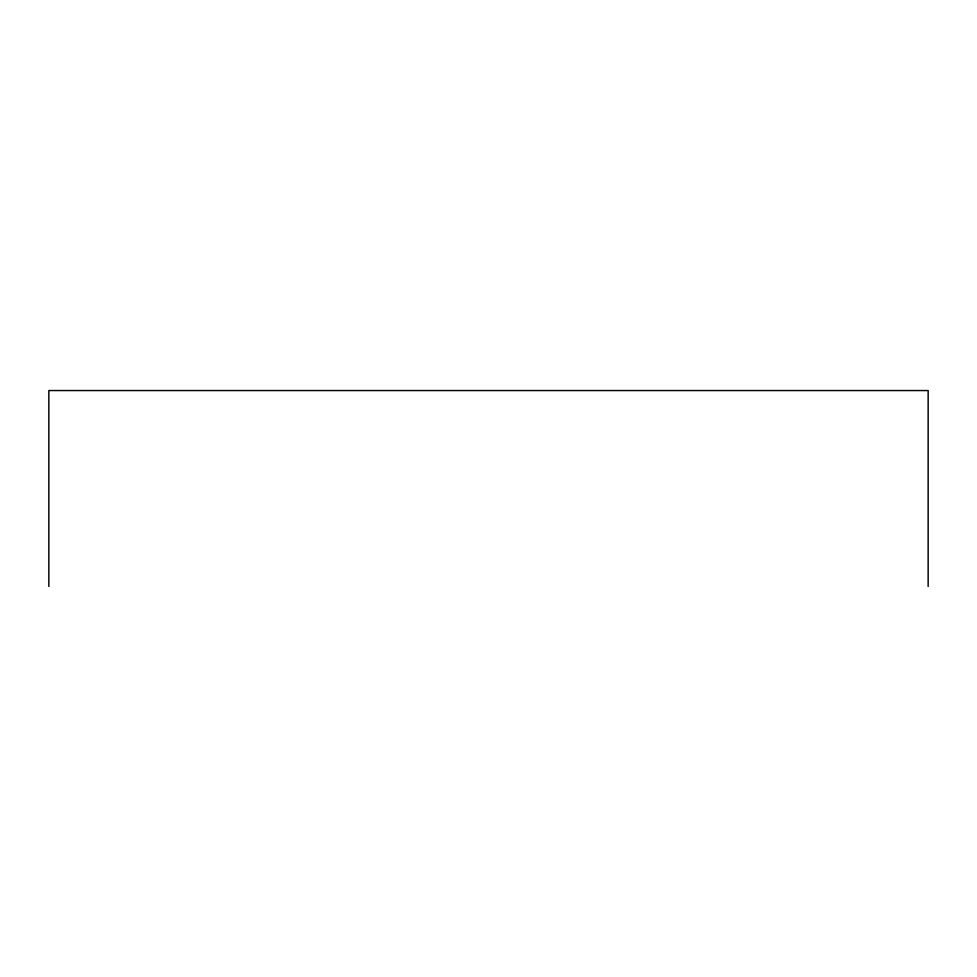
<?xml version="1.0" encoding="UTF-8"?>
<svg xmlns="http://www.w3.org/2000/svg" width="977" height="977" viewBox="0 0 977 977"><rect width="100%" height="100%" fill="white"/><g stroke="black" fill="none" stroke-linecap="round" stroke-linejoin="round"><path stroke-width="1.47" d="M928.15 586.456L928.15 390.544L48.85 390.544L48.85 586.456"/></g></svg>
